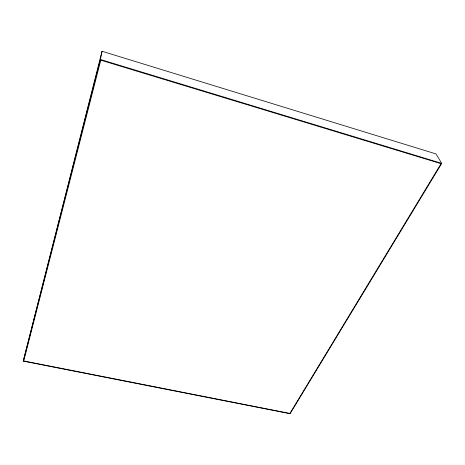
<?xml version="1.0" encoding="UTF-8"?>
<svg xmlns="http://www.w3.org/2000/svg" width="465" height="465" viewBox="0 0 465 465"><rect width="100%" height="100%" fill="white"/><g stroke="black" fill="none" stroke-linecap="round" stroke-linejoin="round"><path stroke-width="0.7" d="M23.25 361.131L100.359 59.474L102.033 51.266L435.967 153.903L441.75 163.389L290.096 413.734L23.25 361.131L102.033 51.266M100.359 59.474L441.75 163.389M100.783 60.165L23.75 360.927L289.893 413.414L441.058 163.68L100.783 60.165"/></g></svg>
